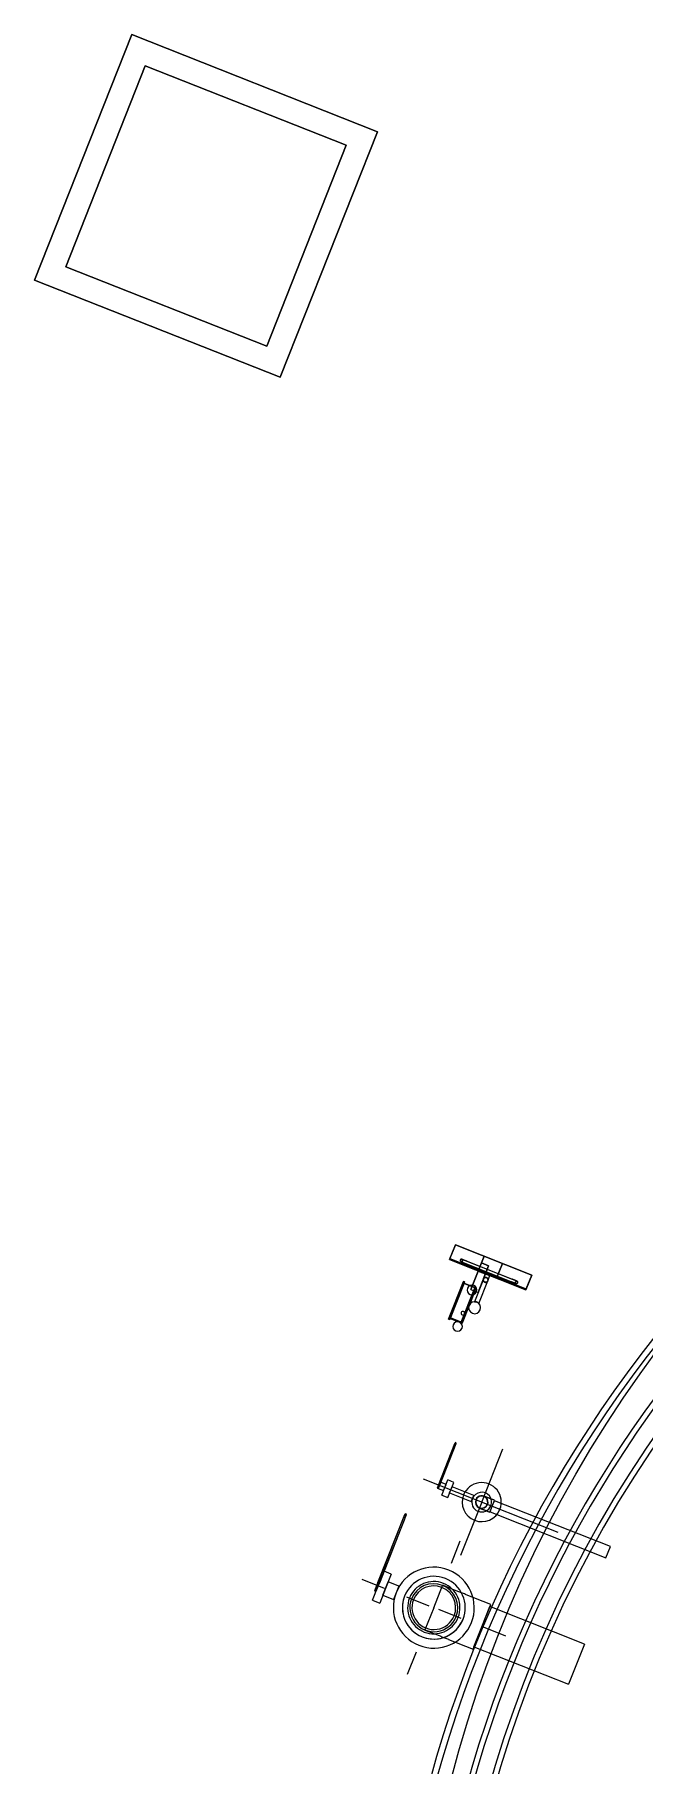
# Model space of a CAD drawing. Header units: metres. Extents: x -207 to 292, y -187 to 169.
# Drawn here: x -73.9 to -71.36, y -3.32 to 3.89 of the extents above; entities that cross this region are included whole.
import ezdxf

# ---------------------------------------------------------------- set-up
doc = ezdxf.new("R2010")
doc.units = ezdxf.units.M
doc.linetypes.add('Dash', pattern=[0.006, 0.003, -0.003])
for name, color, linetype, lineweight in [('EQUIPOS PIS', 7, 'Continuous', 9), ('P-SANR-FIXT', 7, 'Continuous', 9), ('P-SANR-FIXT-HDLN', 7, 'Dash', 9)]:
    doc.layers.add(name, color=color, linetype=linetype, lineweight=lineweight)
doc.layers.add('PR10-ARQ-PL-001-Emplazamiento-C-1_dwg', color=7, linetype='Continuous', lineweight=9, true_color=0x767676)

# ---------------------------------------------------------------- blocks, each defined once
blk = doc.blocks.new('M_Tuberia Alimentación-01 - M_Tuberia Alimentación-01-2152466-PLANTA EMPLAZAMIENTO ACTUALIZADO')
at = {"layer": 'P-SANR-FIXT'}
for p, q in [((-0.2485, 0.3201), (-0.2551, 0.3201)), ((-0.2551, 0.3201), (-0.2551, 0.2959)), ((-0.2551, 0.0118), (-0.2551, 0.3169)), ((-0.2485, 0.3169), (-0.2551, 0.3169)), ((-0.2551, 0.2959), (-0.2551, -0.0196)), ((-0.2485, 0.2959), (-0.2485, 0.3201)), ((-0.2485, 0.3169), (-0.2485, 0.0118)), ((-0.2485, -0.0196), (-0.2485, 0.2959)), ((0.2154, 0.1), (0.1059, 0.1)), ((0.2154, 0), (0.2154, 0.1)), ((0.6388, 0.09), (0.2154, 0.09)), ((0.2154, 0), (0.2154, 0.09)), ((0.6388, 0.09), (0.6388, 0)), ((-0.2551, 0.0118), (-0.2551, -0.025)), ((-0.2551, 0.0118), (-0.2485, 0.0118)), ((-0.2162, 0.0647), (-0.2485, 0.0647)), ((-0.2485, 0), (-0.2485, 0.0647)), ((-0.2485, -0.025), (-0.2485, 0.0118)), ((-0.2485, -0.0647), (-0.2485, 0)), ((-0.2162, 0.0647), (-0.2162, 0)), ((-0.1681, 0.0296), (-0.2162, 0.0296)), ((-0.2162, 0), (-0.2162, 0.0296)), ((-0.2162, 0), (-0.2162, -0.0647)), ((-0.1681, 0.0296), (-0.1681, 0)), ((-0.1681, 0), (-0.1681, -0.0296)), ((0.2154, -0.1), (0.2154, 0)), ((0.2154, -0.09), (0.2154, 0)), ((0.6388, 0), (0.6388, -0.09)), ((-0.2551, -0.0196), (-0.2485, -0.0196)), ((-0.2551, -0.025), (-0.2485, -0.025)), ((-0.2485, -0.0647), (-0.2162, -0.0647)), ((-0.2162, -0.0296), (-0.2162, 0)), ((-0.2162, -0.0296), (-0.1681, -0.0296)), ((0.1059, -0.1), (0.2154, -0.1)), ((0.2154, -0.09), (0.6388, -0.09))]:
    blk.add_line(p, q, dxfattribs=at)
at = {"layer": 'P-SANR-FIXT', "flags": 128}
for points in [[(0.1059, 0.1), (0.1017, 0.1), (0.0974, 0.1), (0.0932, 0.1), (0.089, 0.1), (0.0849, 0.1), (0.0807, 0.1), (0.0766, 0.1), (0.0726, 0.1), (0.0686, 0.1), (0.0647, 0.1), (0.0608, 0.1), (0.057, 0.1), (0.0533, 0.1), (0.0496, 0.1), (0.0461, 0.1), (0.0427, 0.1), (0.0393, 0.1), (0.0361, 0.1), (0.0329, 0.1), (0.0299, 0.1), (0.027, 0.1), (0.0243, 0.1), (0.0216, 0.1), (0.0191, 0.1), (0.0168, 0.1), (0.0146, 0.1), (0.0125, 0.1), (0.0106, 0.1), (0.0088, 0.1), (0.0072, 0.1), (0.0057, 0.1), (0.0044, 0.1), (0.0033, 0.1), (0.0023, 0.1), (0.0015, 0.1), (0.0009, 0.1), (0.0004, 0.1), (0.0001, 0.1), (0, 0.1)], [(0, -0.1), (0.0001, -0.1), (0.0003, -0.1), (0.0008, -0.1), (0.0014, -0.1), (0.0021, -0.1), (0.003, -0.1), (0.0041, -0.1), (0.0054, -0.1), (0.0068, -0.1), (0.0084, -0.1), (0.0101, -0.1), (0.012, -0.1), (0.014, -0.1), (0.0162, -0.1), (0.0185, -0.1), (0.021, -0.1), (0.0236, -0.1), (0.0263, -0.1), (0.0291, -0.1), (0.0321, -0.1), (0.0352, -0.1), (0.0384, -0.1), (0.0417, -0.1), (0.0452, -0.1), (0.0487, -0.1), (0.0523, -0.1), (0.056, -0.1), (0.0598, -0.1), (0.0636, -0.1), (0.0675, -0.1), (0.0715, -0.1), (0.0755, -0.1), (0.0796, -0.1), (0.0837, -0.1), (0.0879, -0.1), (0.0921, -0.1), (0.0963, -0.1), (0.1005, -0.1), (0.1047, -0.1), (0.1059, -0.1)]]:
    blk.add_lwpolyline(points, dxfattribs=at)
at = {"layer": 'P-SANR-FIXT'}
for radius, start, end in [(0.1685, 360, 180), (0.1685, 360, 180), (0.1685, 360, 180), (0.1685, 360, 180), (0.1685, 360, 180), (0.1685, 360, 180), (0.1308, 0, 180), (0.1308, 360, 180), (0.1308, 360, 180), (0.1308, 360, 180), (0.109, 360, 180), (0.109, 360, 180), (0.109, 360, 180), (0.109, 360, 180), (0.1, 0, 180), (0.091, 0, 180), (0.091, 0, 180), (0.091, 0, 180), (0.091, 0, 180), (0.1685, 180, 360), (0.1685, 180, 360), (0.1685, 180, 360), (0.1685, 180, 360), (0.1685, 180, 360), (0.1685, 180, 360), (0.1308, 180, 0), (0.1308, 180, 360), (0.1308, 180, 360), (0.1308, 180, 360), (0.109, 180, 360), (0.109, 180, 360), (0.109, 180, 360), (0.109, 180, 360), (0.1, 180, 0), (0.091, 180, 0), (0.091, 180, 0), (0.091, 180, 0), (0.091, 180, 0)]:
    blk.add_arc((0, 0), radius, start, end, dxfattribs=at)
at = {"layer": 'P-SANR-FIXT-HDLN'}
for p, q in [((0, 0), (0, 0.301)), ((-0.3222, 0), (0, 0)), ((0.3222, 0), (0, 0)), ((0, 0), (0, -0.301))]:
    blk.add_line(p, q, dxfattribs=at)
blk = doc.blocks.new('M_Tuberia Control-01 - M_Tuberia Control-01-2163993-PLANTA EMPLAZAMIENTO ACTUALIZADO')
at = {"layer": 'P-SANR-FIXT'}
for p, q in [((0.1525, 0.1709), (0.1475, 0.1709)), ((0.1475, 0.1709), (0.2138, 0.1709)), ((0.1475, 0.1709), (0.1475, -0.1709)), ((0.1475, 0.1709), (0.1475, -0.1709)), ((0.2138, 0.1709), (0.1525, 0.1709)), ((0.1525, 0.1709), (0.1525, -0.1709)), ((0.1525, 0.1709), (0.1525, -0.1709)), ((0.2138, -0.1709), (0.2138, 0.1709)), ((0.2138, 0.1709), (0.2138, -0.1709)), ((0.0845, 0.0836), (-0.0845, 0.0836)), ((-0.0845, 0.0836), (0.0845, 0.0836)), ((-0.0845, 0.0836), (-0.0845, 0.0784)), ((-0.0845, 0.0836), (-0.0845, 0.0784)), ((0.0845, 0.0784), (-0.0845, 0.0784)), ((-0.0845, 0.0784), (0.0845, 0.0784)), ((-0.0795, 0.0784), (0.0795, 0.0784)), ((0.0795, 0.0784), (-0.0795, 0.0784)), ((-0.0795, 0.025), (-0.0795, 0.0784)), ((-0.0795, 0.0784), (-0.0795, 0.025)), ((-0.077, 0.0784), (-0.077, 0.0294)), ((-0.077, 0.0294), (-0.077, 0.0784)), ((0.077, 0.0784), (-0.077, 0.0784)), ((-0.077, 0.0784), (0.077, 0.0784)), ((0.077, 0.0294), (0.077, 0.0784)), ((0.077, 0.0294), (0.077, 0.0784)), ((0.0795, 0.0784), (0.0795, 0.025)), ((0.0795, 0.0784), (0.0795, 0.025)), ((0.0845, 0.0784), (0.0845, 0.0836)), ((0.0845, 0.0836), (0.0845, 0.0784)), ((0.1573, 0.099), (0.1573, -0.0993)), ((0.1575, 0.1225), (0.1575, -0.1228)), ((0.1675, -0.1228), (0.1675, 0.1225)), ((0.1677, -0.0993), (0.1677, 0.099)), ((-0.0795, 0.025), (0.0795, 0.025)), ((0.0795, 0.025), (-0.0795, 0.025)), ((-0.077, 0.0294), (0.077, 0.0294)), ((0.077, 0.0294), (-0.077, 0.0294)), ((0.1244, 0.01), (0.0229, 0.01)), ((0.1244, 0.01), (0.0229, 0.01)), ((0.1841, 0.0423), (0.0646, 0.0423)), ((0.0646, 0.0423), (0.1841, 0.0423)), ((0.0646, 0.0423), (0.0646, 0.0103)), ((0.0646, 0.0423), (0.0646, 0.0103)), ((0.1841, 0.0103), (0.0646, 0.0103)), ((0.0646, 0.0103), (0.1841, 0.0103)), ((0.1475, 0.0111), (0.1244, 0.0111)), ((0.1244, 0.0111), (0.1244, 0.01)), ((0.2138, 0.0423), (0.1475, 0.0423)), ((0.1475, 0.0423), (0.2138, 0.0423)), ((0.1475, 0.0423), (0.1475, -0.0401)), ((0.1475, 0.0423), (0.1475, -0.0401)), ((0.1475, 0.0011), (0.1475, 0.0111)), ((0.1475, -0.0089), (0.1475, 0.0011)), ((0.1841, 0.0103), (0.1841, 0.0423)), ((0.1841, 0.0423), (0.1841, 0.0103)), ((0.2138, -0.0401), (0.2138, 0.0423)), ((0.2138, 0.0423), (0.2138, -0.0401)), ((0.0229, -0.01), (0.1244, -0.01)), ((0.0229, -0.01), (0.1244, -0.01)), ((0.129, -0.0089), (0.1475, -0.0089)), ((0.2138, -0.0401), (0.1475, -0.0401)), ((0.1475, -0.0401), (0.2138, -0.0401)), ((0.2138, -0.1709), (0.1475, -0.1709)), ((0.1475, -0.1709), (0.1525, -0.1709)), ((0.1525, -0.1709), (0.2138, -0.1709))]:
    blk.add_line(p, q, dxfattribs=at)
at = {"layer": 'P-SANR-FIXT', "flags": 128}
for points in [[(0.1573, 0.124), (0.1573, 0.124), (0.1573, 0.1239), (0.1573, 0.1238), (0.1573, 0.1237), (0.1573, 0.1235), (0.1573, 0.1233), (0.1573, 0.123), (0.1573, 0.1227), (0.1573, 0.1224), (0.1573, 0.122), (0.1573, 0.1216), (0.1573, 0.1212), (0.1573, 0.1207), (0.1573, 0.1202), (0.1573, 0.1196), (0.1573, 0.1191), (0.1573, 0.1184), (0.1573, 0.1178), (0.1573, 0.1171), (0.1573, 0.1164), (0.1573, 0.1157), (0.1573, 0.1149), (0.1573, 0.1142), (0.1573, 0.1133), (0.1573, 0.1125), (0.1573, 0.1117), (0.1573, 0.1108), (0.1573, 0.1099), (0.1573, 0.109), (0.1573, 0.1081), (0.1573, 0.1071), (0.1573, 0.1062), (0.1573, 0.1052), (0.1573, 0.1042), (0.1573, 0.1033), (0.1573, 0.1023), (0.1573, 0.1013), (0.1573, 0.1003), (0.1573, 0.0993), (0.1573, 0.099)], [(0.1677, 0.099), (0.1677, 0.1), (0.1677, 0.101), (0.1677, 0.102), (0.1677, 0.103), (0.1677, 0.104), (0.1677, 0.1049), (0.1677, 0.1059), (0.1677, 0.1069), (0.1677, 0.1078), (0.1677, 0.1087), (0.1677, 0.1097), (0.1677, 0.1105), (0.1677, 0.1114), (0.1677, 0.1123), (0.1677, 0.1131), (0.1677, 0.1139), (0.1677, 0.1147), (0.1677, 0.1155), (0.1677, 0.1162), (0.1677, 0.1169), (0.1677, 0.1176), (0.1677, 0.1183), (0.1677, 0.1189), (0.1677, 0.1195), (0.1677, 0.12), (0.1677, 0.1206), (0.1677, 0.1211), (0.1677, 0.1215), (0.1677, 0.1219), (0.1677, 0.1223), (0.1677, 0.1226), (0.1677, 0.123), (0.1677, 0.1232), (0.1677, 0.1235), (0.1677, 0.1236), (0.1677, 0.1238), (0.1677, 0.1239), (0.1677, 0.124), (0.1677, 0.124)], [(0.1573, -0.0993), (0.1573, -0.1003), (0.1573, -0.1013), (0.1573, -0.1023), (0.1573, -0.1033), (0.1573, -0.1042), (0.1573, -0.1052), (0.1573, -0.1062), (0.1573, -0.1071), (0.1573, -0.1081), (0.1573, -0.109), (0.1573, -0.1099), (0.1573, -0.1108), (0.1573, -0.1117), (0.1573, -0.1126), (0.1573, -0.1134), (0.1573, -0.1142), (0.1573, -0.115), (0.1573, -0.1158), (0.1573, -0.1165), (0.1573, -0.1172), (0.1573, -0.1179), (0.1573, -0.1185), (0.1573, -0.1192), (0.1573, -0.1198), (0.1573, -0.1203), (0.1573, -0.1208), (0.1573, -0.1213), (0.1573, -0.1218), (0.1573, -0.1222), (0.1573, -0.1226), (0.1573, -0.1229), (0.1573, -0.1232), (0.1573, -0.1235), (0.1573, -0.1237), (0.1573, -0.1239), (0.1573, -0.1241), (0.1573, -0.1242), (0.1573, -0.1242), (0.1573, -0.1243)], [(0.1677, -0.1243), (0.1677, -0.1243), (0.1677, -0.1242), (0.1677, -0.1241), (0.1677, -0.124), (0.1677, -0.1238), (0.1677, -0.1236), (0.1677, -0.1233), (0.1677, -0.123), (0.1677, -0.1227), (0.1677, -0.1223), (0.1677, -0.1219), (0.1677, -0.1215), (0.1677, -0.121), (0.1677, -0.1205), (0.1677, -0.1199), (0.1677, -0.1193), (0.1677, -0.1187), (0.1677, -0.1181), (0.1677, -0.1174), (0.1677, -0.1167), (0.1677, -0.116), (0.1677, -0.1152), (0.1677, -0.1144), (0.1677, -0.1136), (0.1677, -0.1128), (0.1677, -0.1119), (0.1677, -0.1111), (0.1677, -0.1102), (0.1677, -0.1093), (0.1677, -0.1083), (0.1677, -0.1074), (0.1677, -0.1064), (0.1677, -0.1055), (0.1677, -0.1045), (0.1677, -0.1035), (0.1677, -0.1025), (0.1677, -0.1015), (0.1677, -0.1005), (0.1677, -0.0995), (0.1677, -0.0993)]]:
    blk.add_lwpolyline(points, dxfattribs=at)
at = {"layer": 'P-SANR-FIXT'}
for centre, radius, start, end in [((0.1625, 0.124), 0.00518, 90, 270), ((0.1625, 0.124), 0.00518, 270, 90), ((-0.099, 0.0375), 0.02, 0, 180), ((-0.099, 0.0375), 0.02, 360, 180), ((-0.099, 0.0375), 0.02, 180, 360), ((-0.099, 0.0375), 0.02, 180, 360), ((-0.0394, 0.0375), 0.0075, 0, 180), ((-0.0394, 0.0375), 0.0075, 0, 180), ((-0.0394, 0.0375), 0.0075, 180, 360), ((-0.0394, 0.0375), 0.0075, 180, 0), ((0, 0), 0.025, 0, 180), ((0, 0), 0.025, 0, 180), ((0, 0), 0.025, 180, 360), ((0, 0), 0.025, 180, 0), ((0.0646, 0.0375), 0.02, 0, 180), ((0.0646, 0.0375), 0.02, 0, 180), ((0.0646, 0.0375), 0.02, 180, 360), ((0.0646, 0.0375), 0.02, 180, 0), ((0.1244, 0), 0.01, 0, 180), ((0.1244, 0), 0.01, 0, 180), ((0.1244, 0), 0.01, 180, 360), ((0.1244, 0), 0.01, 180, 0), ((0.1625, -0.1243), 0.00518, 90, 270), ((0.1625, -0.1243), 0.00518, 270, 90)]:
    blk.add_arc(centre, radius, start, end, dxfattribs=at)
for points, knots in [([(0.1625, 0.1188), (0.1622, 0.1188), (0.1617, 0.1189), (0.161, 0.119), (0.1606, 0.1192), (0.1602, 0.1194), (0.1598, 0.1196), (0.1595, 0.1198), (0.1591, 0.1201), (0.1588, 0.1203), (0.1586, 0.1206), (0.1584, 0.1209), (0.1582, 0.1211), (0.1581, 0.1212), (0.158, 0.1214), (0.1579, 0.1216), (0.1578, 0.1219), (0.1577, 0.1221), (0.1576, 0.1223), (0.1576, 0.1224), (0.1576, 0.1224), (0.1575, 0.1225), (0.1575, 0.1225), (0.1575, 0.1225), (0.1576, 0.1224), (0.1576, 0.1224), (0.1576, 0.1223), (0.1577, 0.1221), (0.1578, 0.1219), (0.1579, 0.1216), (0.158, 0.1214), (0.1581, 0.1212), (0.1582, 0.1211), (0.1584, 0.1209), (0.1586, 0.1206), (0.1588, 0.1203), (0.1591, 0.1201), (0.1595, 0.1198), (0.1598, 0.1196), (0.1602, 0.1194), (0.1606, 0.1192), (0.161, 0.119), (0.1617, 0.1189), (0.1622, 0.1188), (0.1625, 0.1188)], [0, 0, 0, 0, 0.055556, 0.083333, 0.111111, 0.138889, 0.166667, 0.194444, 0.222222, 0.25, 0.277778, 0.305556, 0.319444, 0.333333, 0.347222, 0.361111, 0.388889, 0.416667, 0.430556, 0.444444, 0.458333, 0.472222, 0.5, 0.527778, 0.541667, 0.555556, 0.569444, 0.583333, 0.611111, 0.638889, 0.652778, 0.666667, 0.680556, 0.694444, 0.722222, 0.75, 0.777778, 0.805556, 0.833333, 0.861111, 0.888889, 0.916667, 0.944444, 1, 1, 1, 1]), ([(0.1625, 0.1188), (0.1628, 0.1188), (0.1633, 0.1189), (0.164, 0.119), (0.1644, 0.1192), (0.1648, 0.1194), (0.1652, 0.1196), (0.1655, 0.1198), (0.1659, 0.1201), (0.1662, 0.1203), (0.1664, 0.1206), (0.1666, 0.1209), (0.1668, 0.1211), (0.1669, 0.1212), (0.167, 0.1214), (0.1671, 0.1216), (0.1672, 0.1219), (0.1673, 0.1221), (0.1674, 0.1223), (0.1674, 0.1224), (0.1674, 0.1224), (0.1675, 0.1225), (0.1675, 0.1225), (0.1675, 0.1225), (0.1674, 0.1224), (0.1674, 0.1224), (0.1674, 0.1223), (0.1673, 0.1221), (0.1672, 0.1219), (0.1671, 0.1216), (0.167, 0.1214), (0.1669, 0.1212), (0.1668, 0.1211), (0.1666, 0.1209), (0.1664, 0.1206), (0.1662, 0.1203), (0.1659, 0.1201), (0.1655, 0.1198), (0.1652, 0.1196), (0.1648, 0.1194), (0.1644, 0.1192), (0.164, 0.119), (0.1633, 0.1189), (0.1628, 0.1188), (0.1625, 0.1188)], [0, 0, 0, 0, 0.055556, 0.083333, 0.111111, 0.138889, 0.166667, 0.194444, 0.222222, 0.25, 0.277778, 0.305556, 0.319444, 0.333333, 0.347222, 0.361111, 0.388889, 0.416667, 0.430556, 0.444444, 0.458333, 0.472222, 0.5, 0.527778, 0.541667, 0.555556, 0.569444, 0.583333, 0.611111, 0.638889, 0.652778, 0.666667, 0.680556, 0.694444, 0.722222, 0.75, 0.777778, 0.805556, 0.833333, 0.861111, 0.888889, 0.916667, 0.944444, 1, 1, 1, 1]), ([(0.025, 0), (0.025, 0.0008), (0.0249, 0.0023), (0.0245, 0.0051), (0.0239, 0.0073), (0.0234, 0.0088), (0.0232, 0.0094), (0.023, 0.0097), (0.0229, 0.0099), (0.0229, 0.01), (0.0229, 0.01)], [0, 0, 0, 0, 0.142857, 0.285714, 0.571429, 0.678571, 0.785714, 0.839286, 0.892857, 1, 1, 1, 1]), ([(0.0229, 0.01), (0.0229, 0.01), (0.023, 0.0098), (0.0234, 0.0088), (0.0242, 0.0067), (0.0248, 0.0034), (0.025, 0.0012), (0.025, 0)], [0, 0, 0, 0, 0.142857, 0.285714, 0.571429, 0.785714, 1, 1, 1, 1]), ([(0.025, 0), (0.025, 0.0008), (0.0249, 0.0023), (0.0245, 0.0051), (0.0239, 0.0073), (0.0234, 0.0088), (0.0232, 0.0094), (0.023, 0.0097), (0.0229, 0.0099), (0.0229, 0.01), (0.0229, 0.01)], [0, 0, 0, 0, 0.142857, 0.285714, 0.571429, 0.678571, 0.785714, 0.839286, 0.892857, 1, 1, 1, 1]), ([(0.0229, 0.01), (0.0229, 0.01), (0.023, 0.0098), (0.0234, 0.0088), (0.0242, 0.0067), (0.0248, 0.0034), (0.025, 0.0012), (0.025, 0)], [0, 0, 0, 0, 0.142857, 0.285714, 0.571429, 0.785714, 1, 1, 1, 1]), ([(0.025, 0), (0.025, -0.0008), (0.0249, -0.0023), (0.0245, -0.0051), (0.0239, -0.0073), (0.0234, -0.0088), (0.0232, -0.0094), (0.023, -0.0097), (0.0229, -0.0099), (0.0229, -0.01), (0.0229, -0.01)], [0, 0, 0, 0, 0.142857, 0.285714, 0.571429, 0.678571, 0.785714, 0.839286, 0.892857, 1, 1, 1, 1]), ([(0.0229, -0.01), (0.0229, -0.01), (0.023, -0.0098), (0.0234, -0.0088), (0.0242, -0.0067), (0.0248, -0.0034), (0.025, -0.0012), (0.025, 0)], [0, 0, 0, 0, 0.142857, 0.285714, 0.571429, 0.785714, 1, 1, 1, 1]), ([(0.025, 0), (0.025, -0.0008), (0.0249, -0.0023), (0.0245, -0.0051), (0.0239, -0.0073), (0.0234, -0.0088), (0.0232, -0.0094), (0.023, -0.0097), (0.0229, -0.0099), (0.0229, -0.01), (0.0229, -0.01)], [0, 0, 0, 0, 0.142857, 0.285714, 0.571429, 0.678571, 0.785714, 0.839286, 0.892857, 1, 1, 1, 1]), ([(0.0229, -0.01), (0.0229, -0.01), (0.023, -0.0098), (0.0234, -0.0088), (0.0242, -0.0067), (0.0248, -0.0034), (0.025, -0.0012), (0.025, 0)], [0, 0, 0, 0, 0.142857, 0.285714, 0.571429, 0.785714, 1, 1, 1, 1]), ([(0.1144, 0), (0.1144, 0.0005), (0.1144, 0.0011), (0.1146, 0.002), (0.1147, 0.0027), (0.1149, 0.0033), (0.1151, 0.0039), (0.1154, 0.0045), (0.1157, 0.005), (0.116, 0.0055), (0.1164, 0.006), (0.1167, 0.0065), (0.1171, 0.0069), (0.1175, 0.0073), (0.118, 0.0078), (0.1186, 0.0082), (0.1192, 0.0086), (0.1198, 0.0089), (0.1209, 0.0094), (0.1224, 0.0099), (0.1237, 0.01), (0.1244, 0.01)], [0, 0, 0, 0, 0.071429, 0.107143, 0.142857, 0.178571, 0.214286, 0.25, 0.285714, 0.321429, 0.357143, 0.392857, 0.428571, 0.464286, 0.5, 0.571429, 0.607143, 0.642857, 0.714286, 0.857143, 1, 1, 1, 1]), ([(0.1244, 0.01), (0.1237, 0.01), (0.1224, 0.0099), (0.1209, 0.0094), (0.1198, 0.0089), (0.1192, 0.0086), (0.1188, 0.0083), (0.1183, 0.008), (0.1179, 0.0076), (0.1175, 0.0073), (0.1171, 0.0069), (0.1167, 0.0065), (0.1164, 0.006), (0.116, 0.0055), (0.1157, 0.005), (0.1154, 0.0045), (0.1151, 0.0039), (0.1149, 0.0033), (0.1147, 0.0027), (0.1146, 0.002), (0.1144, 0.0011), (0.1144, 0.0005), (0.1144, 0)], [0, 0, 0, 0, 0.142857, 0.285714, 0.357143, 0.392857, 0.428571, 0.464286, 0.5, 0.535714, 0.571429, 0.607143, 0.642857, 0.678571, 0.714286, 0.75, 0.785714, 0.821429, 0.857143, 0.892857, 0.928571, 1, 1, 1, 1]), ([(0.1144, 0), (0.1144, 0.0005), (0.1144, 0.0011), (0.1146, 0.002), (0.1147, 0.0027), (0.1149, 0.0033), (0.1151, 0.0039), (0.1154, 0.0045), (0.1157, 0.005), (0.116, 0.0055), (0.1164, 0.006), (0.1167, 0.0065), (0.1171, 0.0069), (0.1175, 0.0073), (0.118, 0.0078), (0.1186, 0.0082), (0.1192, 0.0086), (0.1198, 0.0089), (0.1209, 0.0094), (0.1224, 0.0099), (0.1237, 0.01), (0.1244, 0.01)], [0, 0, 0, 0, 0.071429, 0.107143, 0.142857, 0.178571, 0.214286, 0.25, 0.285714, 0.321429, 0.357143, 0.392857, 0.428571, 0.464286, 0.5, 0.571429, 0.607143, 0.642857, 0.714286, 0.857143, 1, 1, 1, 1]), ([(0.1244, 0.01), (0.1237, 0.01), (0.1224, 0.0099), (0.1209, 0.0094), (0.1198, 0.0089), (0.1192, 0.0086), (0.1188, 0.0083), (0.1183, 0.008), (0.1179, 0.0076), (0.1175, 0.0073), (0.1171, 0.0069), (0.1167, 0.0065), (0.1164, 0.006), (0.116, 0.0055), (0.1157, 0.005), (0.1154, 0.0045), (0.1151, 0.0039), (0.1149, 0.0033), (0.1147, 0.0027), (0.1146, 0.002), (0.1144, 0.0011), (0.1144, 0.0005), (0.1144, 0)], [0, 0, 0, 0, 0.142857, 0.285714, 0.357143, 0.392857, 0.428571, 0.464286, 0.5, 0.535714, 0.571429, 0.607143, 0.642857, 0.678571, 0.714286, 0.75, 0.785714, 0.821429, 0.857143, 0.892857, 0.928571, 1, 1, 1, 1]), ([(0.1343, 0.0011), (0.1342, 0.0016), (0.1341, 0.0022), (0.1339, 0.003), (0.1337, 0.0036), (0.1334, 0.0042), (0.1332, 0.0048), (0.1329, 0.0052), (0.1327, 0.0056), (0.1325, 0.0058), (0.1323, 0.0061), (0.1321, 0.0064), (0.1318, 0.0067), (0.1314, 0.0071), (0.1311, 0.0074), (0.1309, 0.0075), (0.1307, 0.0077), (0.1304, 0.008), (0.13, 0.0082), (0.1296, 0.0085), (0.1293, 0.0087), (0.1292, 0.0088), (0.1291, 0.0088), (0.1289, 0.0089), (0.1288, 0.009), (0.1285, 0.0091), (0.128, 0.0093), (0.1276, 0.0095), (0.1272, 0.0096), (0.1269, 0.0097), (0.1266, 0.0098), (0.1262, 0.0098), (0.1255, 0.01), (0.1248, 0.01), (0.1244, 0.01)], [0, 0, 0, 0, 0.083333, 0.125, 0.166667, 0.208333, 0.25, 0.291667, 0.3125, 0.333333, 0.354167, 0.375, 0.416667, 0.458333, 0.479167, 0.5, 0.520833, 0.541667, 0.583333, 0.625, 0.645833, 0.65625, 0.666667, 0.677083, 0.6875, 0.708333, 0.75, 0.791667, 0.8125, 0.833333, 0.854167, 0.875, 0.916667, 1, 1, 1, 1]), ([(0.1244, 0.01), (0.1248, 0.01), (0.1255, 0.01), (0.1262, 0.0098), (0.1266, 0.0098), (0.1269, 0.0097), (0.1272, 0.0096), (0.1276, 0.0095), (0.128, 0.0093), (0.1285, 0.0091), (0.1288, 0.009), (0.1289, 0.0089), (0.1291, 0.0088), (0.1292, 0.0088), (0.1293, 0.0087), (0.1296, 0.0085), (0.13, 0.0082), (0.1304, 0.008), (0.1307, 0.0077), (0.1309, 0.0075), (0.1311, 0.0074), (0.1314, 0.0071), (0.1318, 0.0067), (0.1321, 0.0064), (0.1323, 0.0061), (0.1325, 0.0058), (0.1327, 0.0056), (0.1329, 0.0052), (0.1332, 0.0048), (0.1334, 0.0042), (0.1337, 0.0036), (0.1339, 0.003), (0.1341, 0.0022), (0.1342, 0.0016), (0.1343, 0.0011)], [0, 0, 0, 0, 0.083333, 0.125, 0.145833, 0.166667, 0.1875, 0.208333, 0.25, 0.291667, 0.3125, 0.322917, 0.333333, 0.34375, 0.354167, 0.375, 0.416667, 0.458333, 0.479167, 0.5, 0.520833, 0.541667, 0.583333, 0.625, 0.645833, 0.666667, 0.6875, 0.708333, 0.75, 0.791667, 0.833333, 0.875, 0.916667, 1, 1, 1, 1]), ([(0.1344, 0), (0.1344, -0.0006), (0.1343, -0.0015), (0.134, -0.0025), (0.1337, -0.0036), (0.1332, -0.0047), (0.1324, -0.0059), (0.1317, -0.0068), (0.1312, -0.0073), (0.1309, -0.0075), (0.1307, -0.0077), (0.1305, -0.0079), (0.1302, -0.0081), (0.1299, -0.0084), (0.1295, -0.0086), (0.1293, -0.0087), (0.1292, -0.0087), (0.1291, -0.0088), (0.129, -0.0088), (0.129, -0.0089), (0.129, -0.0088), (0.1291, -0.0088), (0.1292, -0.0087), (0.1293, -0.0087), (0.1295, -0.0086), (0.1299, -0.0084), (0.1302, -0.0081), (0.1305, -0.0079), (0.1307, -0.0077), (0.1309, -0.0075), (0.1312, -0.0073), (0.1317, -0.0068), (0.1324, -0.0059), (0.1332, -0.0047), (0.1337, -0.0036), (0.134, -0.0025), (0.1343, -0.0015), (0.1344, -0.0006), (0.1344, 0)], [0, 0, 0, 0, 0.055556, 0.083333, 0.111111, 0.166667, 0.222222, 0.277778, 0.305556, 0.319444, 0.333333, 0.347222, 0.361111, 0.388889, 0.416667, 0.430556, 0.444444, 0.458333, 0.472222, 0.5, 0.527778, 0.541667, 0.555556, 0.569444, 0.583333, 0.611111, 0.638889, 0.652778, 0.666667, 0.680556, 0.694444, 0.722222, 0.777778, 0.833333, 0.888889, 0.916667, 0.944444, 1, 1, 1, 1]), ([(0.1244, -0.01), (0.1237, -0.01), (0.1224, -0.0099), (0.1209, -0.0094), (0.1198, -0.0089), (0.1192, -0.0086), (0.1188, -0.0083), (0.1183, -0.008), (0.1179, -0.0076), (0.1175, -0.0073), (0.1171, -0.0069), (0.1167, -0.0065), (0.1164, -0.006), (0.116, -0.0055), (0.1157, -0.005), (0.1154, -0.0045), (0.1151, -0.0039), (0.1149, -0.0033), (0.1147, -0.0027), (0.1146, -0.002), (0.1144, -0.0011), (0.1144, -0.0005), (0.1144, 0)], [0, 0, 0, 0, 0.142857, 0.285714, 0.357143, 0.392857, 0.428571, 0.464286, 0.5, 0.535714, 0.571429, 0.607143, 0.642857, 0.678571, 0.714286, 0.75, 0.785714, 0.821429, 0.857143, 0.892857, 0.928571, 1, 1, 1, 1]), ([(0.1144, 0), (0.1144, -0.0005), (0.1144, -0.0011), (0.1146, -0.002), (0.1147, -0.0027), (0.1149, -0.0033), (0.1151, -0.0039), (0.1154, -0.0045), (0.1157, -0.005), (0.116, -0.0055), (0.1164, -0.006), (0.1167, -0.0065), (0.1171, -0.0069), (0.1175, -0.0073), (0.118, -0.0078), (0.1186, -0.0082), (0.1192, -0.0086), (0.1198, -0.0089), (0.1209, -0.0094), (0.1224, -0.0099), (0.1237, -0.01), (0.1244, -0.01)], [0, 0, 0, 0, 0.071429, 0.107143, 0.142857, 0.178571, 0.214286, 0.25, 0.285714, 0.321429, 0.357143, 0.392857, 0.428571, 0.464286, 0.5, 0.571429, 0.607143, 0.642857, 0.714286, 0.857143, 1, 1, 1, 1]), ([(0.1144, 0), (0.1144, -0.0005), (0.1144, -0.0011), (0.1146, -0.002), (0.1147, -0.0027), (0.1149, -0.0033), (0.1151, -0.0039), (0.1154, -0.0045), (0.1157, -0.005), (0.116, -0.0055), (0.1164, -0.006), (0.1167, -0.0065), (0.1171, -0.0069), (0.1175, -0.0073), (0.118, -0.0078), (0.1186, -0.0082), (0.1192, -0.0086), (0.1198, -0.0089), (0.1209, -0.0094), (0.1224, -0.0099), (0.1237, -0.01), (0.1244, -0.01)], [0, 0, 0, 0, 0.071429, 0.107143, 0.142857, 0.178571, 0.214286, 0.25, 0.285714, 0.321429, 0.357143, 0.392857, 0.428571, 0.464286, 0.5, 0.571429, 0.607143, 0.642857, 0.714286, 0.857143, 1, 1, 1, 1]), ([(0.1244, -0.01), (0.1237, -0.01), (0.1224, -0.0099), (0.1209, -0.0094), (0.1198, -0.0089), (0.1192, -0.0086), (0.1188, -0.0083), (0.1183, -0.008), (0.1179, -0.0076), (0.1175, -0.0073), (0.1171, -0.0069), (0.1167, -0.0065), (0.1164, -0.006), (0.116, -0.0055), (0.1157, -0.005), (0.1154, -0.0045), (0.1151, -0.0039), (0.1149, -0.0033), (0.1147, -0.0027), (0.1146, -0.002), (0.1144, -0.0011), (0.1144, -0.0005), (0.1144, 0)], [0, 0, 0, 0, 0.142857, 0.285714, 0.357143, 0.392857, 0.428571, 0.464286, 0.5, 0.535714, 0.571429, 0.607143, 0.642857, 0.678571, 0.714286, 0.75, 0.785714, 0.821429, 0.857143, 0.892857, 0.928571, 1, 1, 1, 1]), ([(0.1625, -0.1191), (0.1622, -0.1191), (0.1617, -0.1191), (0.161, -0.1193), (0.1606, -0.1194), (0.1602, -0.1196), (0.1598, -0.1198), (0.1595, -0.1201), (0.1591, -0.1203), (0.1588, -0.1206), (0.1586, -0.1209), (0.1584, -0.1211), (0.1582, -0.1213), (0.1581, -0.1215), (0.158, -0.1216), (0.1579, -0.1218), (0.1578, -0.1221), (0.1577, -0.1224), (0.1576, -0.1225), (0.1576, -0.1226), (0.1576, -0.1227), (0.1575, -0.1228), (0.1575, -0.1228), (0.1575, -0.1228), (0.1576, -0.1227), (0.1576, -0.1226), (0.1576, -0.1225), (0.1577, -0.1224), (0.1578, -0.1221), (0.1579, -0.1218), (0.158, -0.1216), (0.1581, -0.1215), (0.1582, -0.1213), (0.1584, -0.1211), (0.1586, -0.1209), (0.1588, -0.1206), (0.1591, -0.1203), (0.1595, -0.1201), (0.1598, -0.1198), (0.1602, -0.1196), (0.1606, -0.1194), (0.161, -0.1193), (0.1617, -0.1191), (0.1622, -0.1191), (0.1625, -0.1191)], [0, 0, 0, 0, 0.055556, 0.083333, 0.111111, 0.138889, 0.166667, 0.194444, 0.222222, 0.25, 0.277778, 0.305556, 0.319444, 0.333333, 0.347222, 0.361111, 0.388889, 0.416667, 0.430556, 0.444444, 0.458333, 0.472222, 0.5, 0.527778, 0.541667, 0.555556, 0.569444, 0.583333, 0.611111, 0.638889, 0.652778, 0.666667, 0.680556, 0.694444, 0.722222, 0.75, 0.777778, 0.805556, 0.833333, 0.861111, 0.888889, 0.916667, 0.944444, 1, 1, 1, 1]), ([(0.1625, -0.1191), (0.1628, -0.1191), (0.1633, -0.1191), (0.164, -0.1193), (0.1644, -0.1194), (0.1648, -0.1196), (0.1652, -0.1198), (0.1655, -0.1201), (0.1659, -0.1203), (0.1662, -0.1206), (0.1664, -0.1209), (0.1666, -0.1211), (0.1668, -0.1213), (0.1669, -0.1215), (0.167, -0.1216), (0.1671, -0.1218), (0.1672, -0.1221), (0.1673, -0.1224), (0.1674, -0.1225), (0.1674, -0.1226), (0.1674, -0.1227), (0.1675, -0.1228), (0.1675, -0.1228), (0.1675, -0.1228), (0.1674, -0.1227), (0.1674, -0.1226), (0.1674, -0.1225), (0.1673, -0.1224), (0.1672, -0.1221), (0.1671, -0.1218), (0.167, -0.1216), (0.1669, -0.1215), (0.1668, -0.1213), (0.1666, -0.1211), (0.1664, -0.1209), (0.1662, -0.1206), (0.1659, -0.1203), (0.1655, -0.1201), (0.1652, -0.1198), (0.1648, -0.1196), (0.1644, -0.1194), (0.164, -0.1193), (0.1633, -0.1191), (0.1628, -0.1191), (0.1625, -0.1191)], [0, 0, 0, 0, 0.055556, 0.083333, 0.111111, 0.138889, 0.166667, 0.194444, 0.222222, 0.25, 0.277778, 0.305556, 0.319444, 0.333333, 0.347222, 0.361111, 0.388889, 0.416667, 0.430556, 0.444444, 0.458333, 0.472222, 0.5, 0.527778, 0.541667, 0.555556, 0.569444, 0.583333, 0.611111, 0.638889, 0.652778, 0.666667, 0.680556, 0.694444, 0.722222, 0.75, 0.777778, 0.805556, 0.833333, 0.861111, 0.888889, 0.916667, 0.944444, 1, 1, 1, 1])]:
    blk.add_open_spline(points, degree=3, knots=knots, dxfattribs=at)
for points in [[(0.1344, 0), (0.1344, 0.0002), (0.1343, 0.0006), (0.1343, 0.0009), (0.1343, 0.0011)], [(0.1343, 0.0011), (0.1343, 0.0009), (0.1343, 0.0006), (0.1344, 0.0002), (0.1344, 0)]]:
    blk.add_open_spline(points, degree=3, dxfattribs=at)
blk = doc.blocks.new('M_Estanque-Terraza - M_Estanque-Terraza-2090154-PLANTA EMPLAZAMIENTO ACTUALIZADO')
at = {"layer": 'P-SANR-FIXT'}
for radius, start, end in [(5.1516, 0, 136.13623), (5.1516, 0, 136.13623), (5.1266, 0, 136.11945), (5.1266, 0, 136.11945), (4.9983, 0, 136.03065), (4.9755, 360, 136.01444), (4.9059, 0, 180), (4.8832, 0, 180)]:
    blk.add_arc((0, 0), radius, start, end, dxfattribs=at)
blk = doc.blocks.new('M_Tuberia Alimentación-02 - M_Tuberia Alimentación-02-2155587-PLANTA EMPLAZAMIENTO ACTUALIZADO')
at = {"layer": 'P-SANR-FIXT'}
for p, q in [((0, 0), (0, 0.239)), ((-0.1897, 0.1905), (-0.1934, 0.1905)), ((-0.1934, 0.1905), (-0.1934, 0.186)), ((-0.1934, 0.1905), (-0.1934, 0.1828)), ((-0.1934, 0), (-0.1934, 0.186)), ((-0.1934, 0.1828), (-0.1934, -0.0065)), ((-0.1934, 0.1828), (-0.1897, 0.1828)), ((-0.1897, 0.1828), (-0.1897, 0.1905)), ((-0.1897, 0.186), (-0.1897, 0.1905)), ((-0.1897, 0.186), (-0.1897, 0)), ((-0.1897, -0.0065), (-0.1897, 0.1828)), ((-0.1934, 0), (-0.1934, -0.0139)), ((-0.1934, 0), (-0.1897, 0)), ((-0.165, 0.0139), (-0.1897, 0.0139)), ((-0.1897, 0.0139), (-0.1897, 0)), ((-0.1897, -0.0139), (-0.1897, 0)), ((-0.1897, 0), (-0.1897, -0.0139)), ((-0.1384, 0.0338), (-0.165, 0.0338)), ((-0.165, 0), (-0.165, 0.0338)), ((-0.165, 0), (-0.165, 0.0139)), ((-0.165, -0.0139), (-0.165, 0)), ((-0.165, -0.0338), (-0.165, 0)), ((-0.1384, 0), (-0.1384, 0.0338)), ((-0.0411, 0.0139), (-0.1384, 0.0139)), ((-0.1384, 0), (-0.1384, 0.0139)), ((-0.1384, -0.0338), (-0.1384, 0)), ((-0.1384, -0.0139), (-0.1384, 0)), ((-0.0411, 0), (-0.0411, 0.0139)), ((-0.0411, -0.0139), (-0.0411, 0)), ((0.0474, 0.0264), (0.0421, 0.0264)), ((0.0474, 0), (0.0474, 0.0264)), ((0.5661, 0.025), (0.0474, 0.025)), ((0.0474, 0), (0.0474, 0.025)), ((0.0474, -0.0264), (0.0474, 0)), ((0.5661, 0), (0.5661, 0.025)), ((-0.2622, 0), (0.3415, 0)), ((-0.1934, -0.0065), (-0.1897, -0.0065)), ((-0.1934, -0.0139), (-0.1897, -0.0139)), ((-0.1897, -0.0139), (-0.165, -0.0139)), ((-0.165, -0.0338), (-0.1384, -0.0338)), ((-0.1384, -0.0139), (-0.0411, -0.0139)), ((0, 0), (0, -0.239)), ((0.0421, -0.0264), (0.0474, -0.0264)), ((0.0474, -0.025), (0.0474, 0)), ((0.0474, -0.025), (0.5661, -0.025)), ((0.5661, -0.025), (0.5661, 0))]:
    blk.add_line(p, q, dxfattribs=at)
at = {"layer": 'P-SANR-FIXT', "flags": 128}
for points in [[(0.0421, 0.0264), (0.0405, 0.0264), (0.0388, 0.0264), (0.0371, 0.0264), (0.0354, 0.0264), (0.0338, 0.0264), (0.0321, 0.0264), (0.0305, 0.0264), (0.0289, 0.0264), (0.0273, 0.0264), (0.0257, 0.0264), (0.0242, 0.0264), (0.0227, 0.0264), (0.0212, 0.0264), (0.0198, 0.0264), (0.0183, 0.0264), (0.017, 0.0264), (0.0156, 0.0264), (0.0144, 0.0264), (0.0131, 0.0264), (0.0119, 0.0264), (0.0108, 0.0264), (0.0097, 0.0264), (0.0086, 0.0264), (0.0076, 0.0264), (0.0067, 0.0264), (0.0058, 0.0264), (0.005, 0.0264), (0.0042, 0.0264), (0.0035, 0.0264), (0.0029, 0.0264), (0.0023, 0.0264), (0.0018, 0.0264), (0.0013, 0.0264), (0.0009, 0.0264), (0.0006, 0.0264), (0.0004, 0.0264), (0.0002, 0.0264), (0.0001, 0.0264), (0, 0.0264)], [(0, -0.0264), (0, -0.0264), (0.0001, -0.0264), (0.0003, -0.0264), (0.0005, -0.0264), (0.0008, -0.0264), (0.0012, -0.0264), (0.0016, -0.0264), (0.0021, -0.0264), (0.0027, -0.0264), (0.0033, -0.0264), (0.004, -0.0264), (0.0048, -0.0264), (0.0056, -0.0264), (0.0064, -0.0264), (0.0074, -0.0264), (0.0083, -0.0264), (0.0094, -0.0264), (0.0105, -0.0264), (0.0116, -0.0264), (0.0128, -0.0264), (0.014, -0.0264), (0.0153, -0.0264), (0.0166, -0.0264), (0.018, -0.0264), (0.0194, -0.0264), (0.0208, -0.0264), (0.0223, -0.0264), (0.0238, -0.0264), (0.0253, -0.0264), (0.0269, -0.0264), (0.0285, -0.0264), (0.0301, -0.0264), (0.0317, -0.0264), (0.0333, -0.0264), (0.035, -0.0264), (0.0366, -0.0264), (0.0383, -0.0264), (0.04, -0.0264), (0.0417, -0.0264), (0.0421, -0.0264)]]:
    blk.add_lwpolyline(points, dxfattribs=at)
at = {"layer": 'P-SANR-FIXT'}
for radius, start, end in [(0.0814, 360, 180), (0.0814, 360, 180), (0.0814, 360, 180), (0.0814, 360, 180), (0.0814, 180, 360), (0.0814, 180, 360), (0.0814, 180, 360), (0.0814, 180, 360), (0.0411, 0, 180), (0.0411, 360, 180), (0.0411, 360, 180), (0.0411, 360, 180), (0.0411, 360, 180), (0.0411, 360, 180), (0.0411, 180, 0), (0.0411, 180, 360), (0.0411, 180, 360), (0.0411, 180, 360), (0.0411, 180, 360), (0.0411, 180, 360), (0.0264, 0, 180), (0.0264, 180, 0), (0.025, 0, 180), (0.025, 360, 180), (0.025, 180, 0), (0.025, 180, 360)]:
    blk.add_arc((0, 0), radius, start, end, dxfattribs=at)
blk = doc.blocks.new('YADRAN_LASQUEMAS_ARQ_MO_002_TERRAZAS_rvt-1-PLANTA EMPLAZAMIENTO ACTUALIZADO')
at = {"layer": 'P-SANR-FIXT', "lineweight": 9}
for name, p, rotation in [('M_Estanque-Terraza - M_Estanque-Terraza-2090154-PLANTA EMPLAZAMIENTO ACTUALIZADO', (-67.283, -4.7405), 53.07565803004133), ('M_Tuberia Control-01 - M_Tuberia Control-01-2163993-PLANTA EMPLAZAMIENTO ACTUALIZADO', (-72.0662, -1.414), 68.41000000000038), ('M_Tuberia Alimentación-02 - M_Tuberia Alimentación-02-2155587-PLANTA EMPLAZAMIENTO ACTUALIZADO', (-72.0368, -2.2239), 338.4100000000003), ('M_Tuberia Alimentación-01 - M_Tuberia Alimentación-01-2152466-PLANTA EMPLAZAMIENTO ACTUALIZADO', (-72.2363, -2.6636), 338.41)]:
    blk.add_blockref(name, p, dxfattribs=dict(at, rotation=rotation))
blk = doc.blocks.new('PR10-ARQ-PL-001-Emplazamiento-C-1_dwg_M_Camara Rectangular - 1_10 x 1_10 x 1_00 x 0_20-360533-PLANTA EMPLAZAMIENTO-674645-PLANTA EMPLAZAMIENTO ACTUALIZADO')
at = {"layer": 'P-SANR-FIXT', "flags": 128}
for points in [[(0.55, 0.55), (-0.55, 0.55), (-0.55, -0.55), (0.55, -0.55), (0.55, 0.55), (0.55, -0.55), (-0.55, -0.55), (-0.55, 0.55)], [(0.45, 0.45), (-0.45, 0.45), (-0.45, -0.45), (0.45, -0.45), (0.45, 0.45), (0.45, -0.45), (-0.45, -0.45), (-0.45, 0.45)]]:
    blk.add_lwpolyline(points, close=True, dxfattribs=at)
blk = doc.blocks.new('PR10-ARQ-PL-001-Emplazamiento-C-1_dwg-674643-PLANTA EMPLAZAMIENTO ACTUALIZADO')
at = {"layer": 'EQUIPOS PIS'}
blk.add_circle((-67.1799, -4.6692), 5.1472, dxfattribs=at)
at = {"rotation": 68.4218004970999}
blk.add_blockref('PR10-ARQ-PL-001-Emplazamiento-C-1_dwg_M_Camara Rectangular - 1_10 x 1_10 x 1_00 x 0_20-360533-PLANTA EMPLAZAMIENTO-674645-PLANTA EMPLAZAMIENTO ACTUALIZADO', (-73.1848, 3.1753), dxfattribs=at)
blk = doc.blocks.new('M_Camara Rectangular - 1_10 x 1_10 x 1_00 x 0_20-360533-PLANTA EMPLAZAMIENTO ACTUALIZADO')
at = {"layer": 'P-SANR-FIXT'}
for p, q in [((0.55, 0.55), (-0.55, 0.55)), ((-0.55, 0.55), (-0.55, -0.55)), ((-0.55, -0.55), (-0.55, 0.55)), ((-0.55, 0.55), (0.55, 0.55)), ((0.55, -0.55), (0.55, 0.55)), ((0.55, 0.55), (0.55, -0.55)), ((0.45, 0.45), (-0.45, 0.45)), ((-0.45, 0.45), (-0.45, -0.45)), ((-0.45, -0.45), (-0.45, 0.45)), ((-0.45, 0.45), (0.45, 0.45)), ((0.45, -0.45), (0.45, 0.45)), ((0.45, 0.45), (0.45, -0.45)), ((-0.45, -0.45), (0.45, -0.45)), ((0.45, -0.45), (-0.45, -0.45)), ((-0.55, -0.55), (0.55, -0.55)), ((0.55, -0.55), (-0.55, -0.55))]:
    blk.add_line(p, q, dxfattribs=at)

msp = doc.modelspace()

# ---------------------------------------------------------------- block references
at = {"lineweight": 5}
msp.add_blockref('YADRAN_LASQUEMAS_ARQ_MO_002_TERRAZAS_rvt-1-PLANTA EMPLAZAMIENTO ACTUALIZADO', (0, 0), dxfattribs=at)
at = {"layer": 'P-SANR-FIXT', "rotation": 68.4218004970999}
msp.add_blockref('M_Camara Rectangular - 1_10 x 1_10 x 1_00 x 0_20-360533-PLANTA EMPLAZAMIENTO ACTUALIZADO', (-73.1848, 3.1753), dxfattribs=at)
at = {"layer": 'PR10-ARQ-PL-001-Emplazamiento-C-1_dwg', "color": 7}
msp.add_blockref('PR10-ARQ-PL-001-Emplazamiento-C-1_dwg-674643-PLANTA EMPLAZAMIENTO ACTUALIZADO', (0, 0), dxfattribs=at)

doc.saveas('drawing.dxf')
